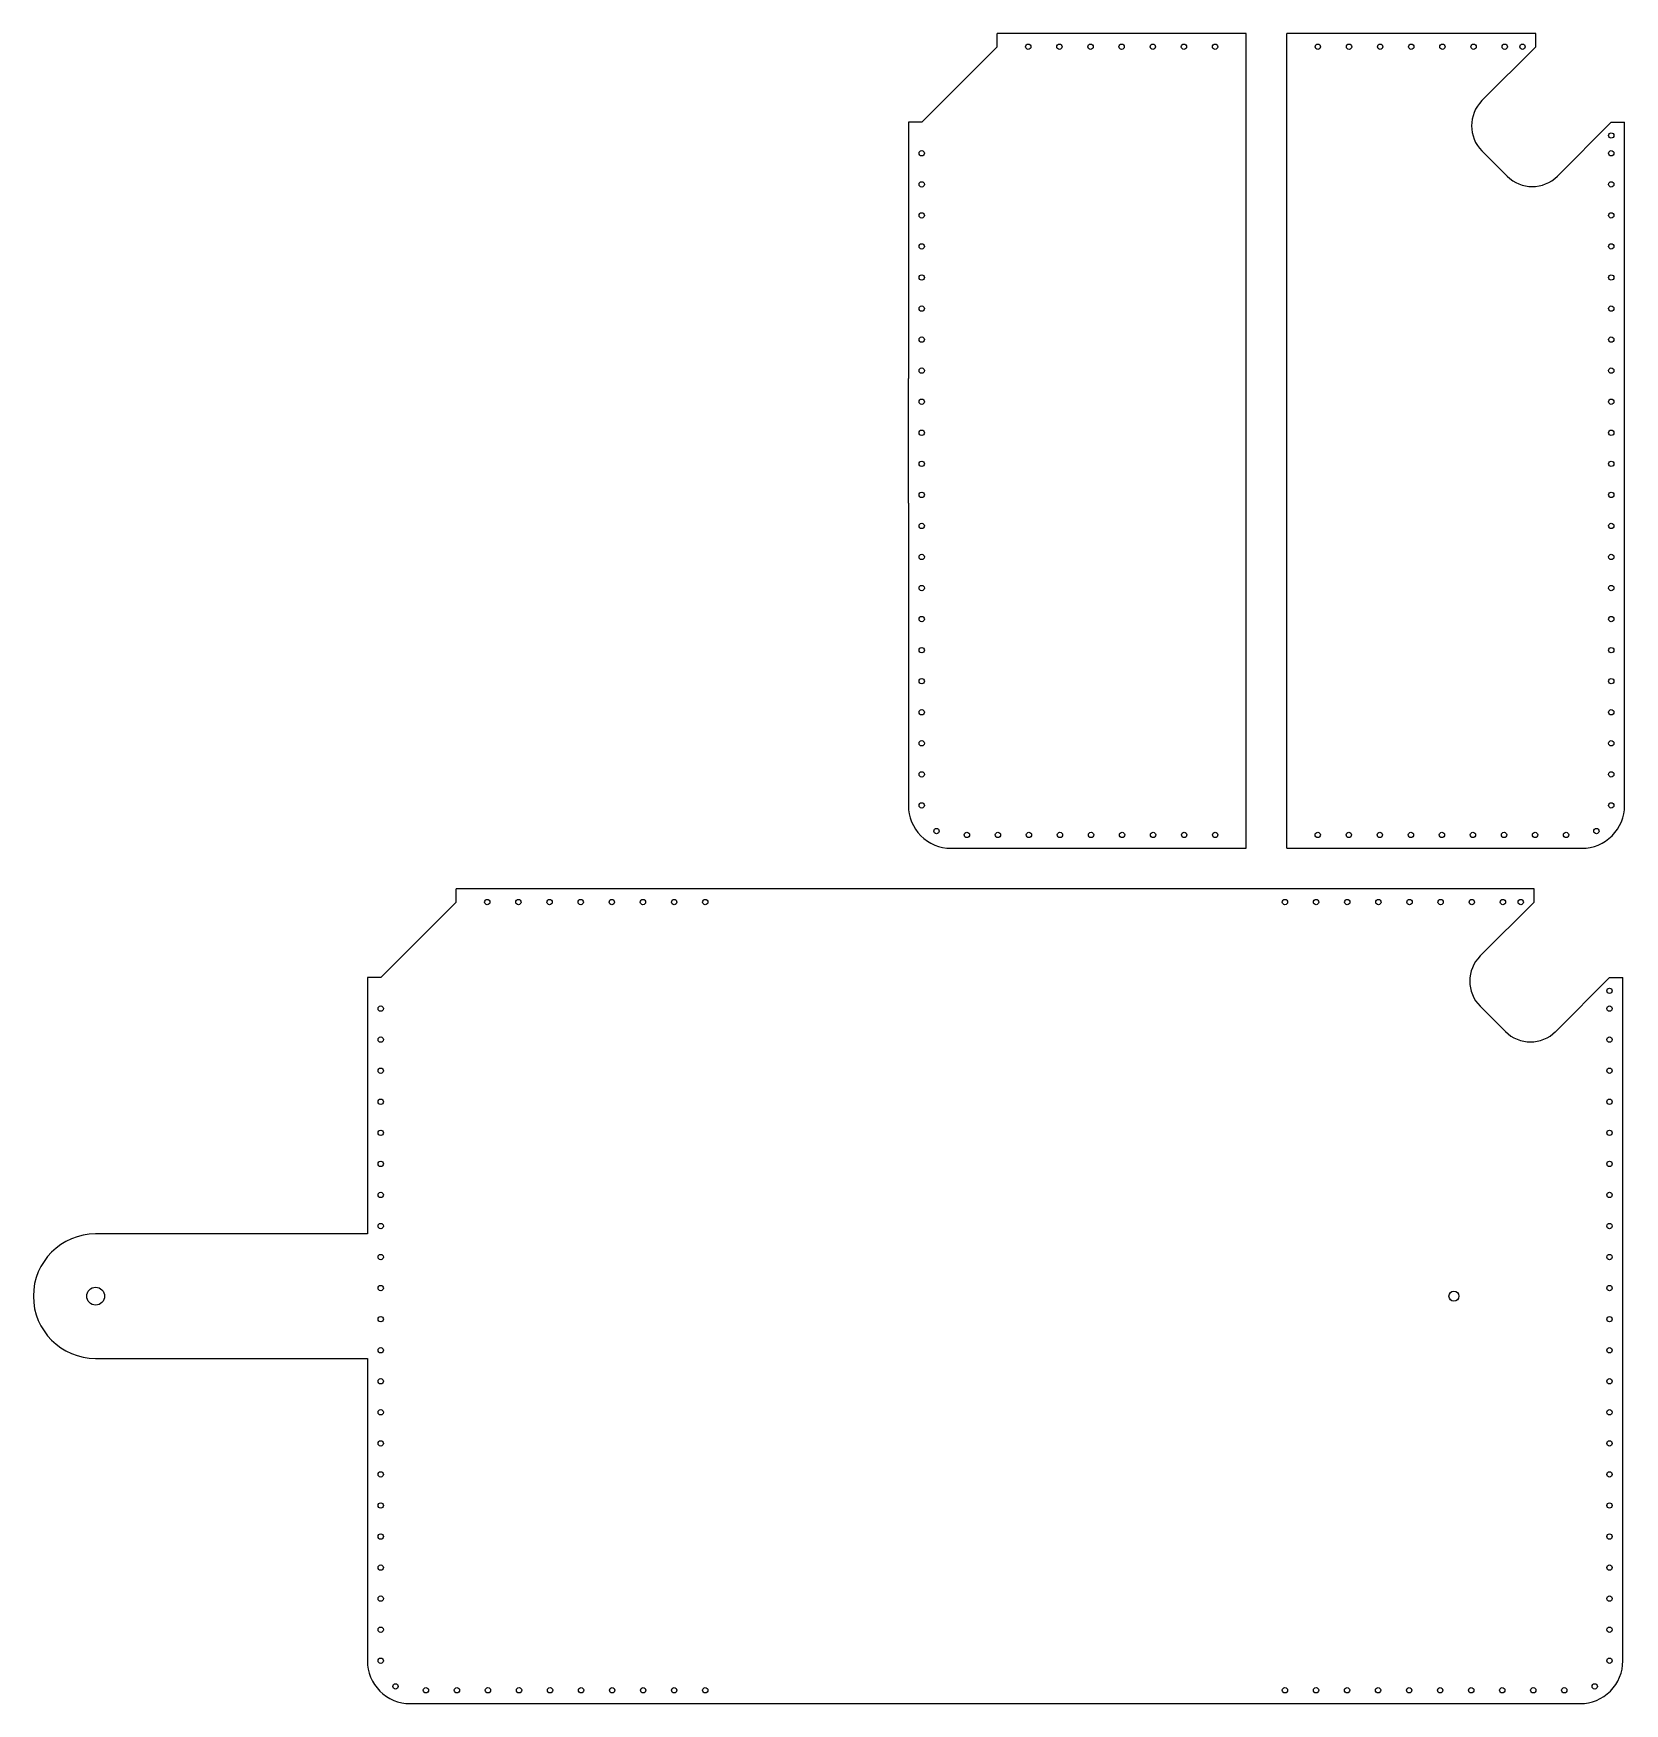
# Model space of a CAD drawing. Header units: millimetres. Extents: x 3866 to 4313, y 5666 to 6136.
import ezdxf

# ---------------------------------------------------------------- set-up
doc = ezdxf.new("R2010")
doc.units = ezdxf.units.MM

msp = doc.modelspace()

# ---------------------------------------------------------------- linework, layer by layer
for p, q in [((4136.53, 6131.92), (4136.53, 6135.67)), ((4206.57, 5906.67), (4206.57, 6135.67)), ((4217.96, 5906.67), (4217.96, 6135.67)), ((4288, 6131.92), (4288, 6135.67)), ((4115.32, 6110.71), (4136.53, 6131.92)), ((4272.85, 6116.78), (4288, 6131.92)), ((4115.32, 6110.71), (4111.57, 6110.71)), ((4294.06, 6095.56), (4309.21, 6110.71)), ((4309.21, 6110.71), (4312.96, 6110.71)), ((4276.39, 6099.1), (4272.85, 6102.63)), ((4276.39, 6099.1), (4279.92, 6095.56)), ((4111.57, 6003.67), (4111.57, 6038.67)), ((3963.22, 5870.33), (3984.43, 5891.54)), ((3984.43, 5891.54), (3984.43, 5895.29)), ((4272.36, 5876.4), (4287.51, 5891.54)), ((4287.51, 5891.54), (4287.51, 5895.29)), ((3963.22, 5870.33), (3959.47, 5870.33)), ((4293.58, 5855.19), (4308.72, 5870.33)), ((4308.72, 5870.33), (4312.47, 5870.33)), ((4275.9, 5858.72), (4272.36, 5862.26)), ((4275.9, 5858.72), (4279.43, 5855.19))]:
    msp.add_line(p, q)
for points in [[(4206.57, 6135.67), (4136.53, 6135.67)], [(4288, 6135.67), (4217.96, 6135.67)], [(4111.57, 6110.71), (4111.57, 6038.67)], [(4287.51, 5895.29), (3984.43, 5895.29)]]:
    msp.add_lwpolyline(points)
for points in [[(4217.96, 5906.67), (4300.96, 5906.67, 0.414214), (4312.96, 5918.67), (4312.96, 6110.71)], [(4111.57, 6003.67), (4111.57, 5918.67, 0.414214), (4123.57, 5906.67), (4206.57, 5906.67)], [(3959.47, 5870.33), (3959.47, 5798.29), (3883.07, 5798.29, 1), (3883.07, 5763.29), (3959.47, 5763.29), (3959.47, 5678.29, 0.414214), (3971.47, 5666.29), (4300.47, 5666.29, 0.414214), (4312.47, 5678.29), (4312.47, 5870.33)]]:
    msp.add_lwpolyline(points, format="xyb")
for centre, radius in [((4145.29, 6131.92), 0.75), ((4154.04, 6131.92), 0.75), ((4162.8, 6131.92), 0.75), ((4171.55, 6131.92), 0.75), ((4180.31, 6131.92), 0.75), ((4189.06, 6131.92), 0.75), ((4197.81, 6131.92), 0.75), ((4226.71, 6131.92), 0.75), ((4235.47, 6131.92), 0.75), ((4244.22, 6131.92), 0.75), ((4252.98, 6131.92), 0.75), ((4261.73, 6131.92), 0.75), ((4270.49, 6131.92), 0.75), ((4279.24, 6131.92), 0.75), ((4284.24, 6131.92), 0.75), ((4309.21, 6106.98), 0.75), ((4115.32, 6101.98), 0.75), ((4309.21, 6101.98), 0.75), ((4115.32, 6093.25), 0.75), ((4309.21, 6093.25), 0.75), ((4115.32, 6084.52), 0.75), ((4309.21, 6084.52), 0.75), ((4115.32, 6075.8), 0.75), ((4309.21, 6075.8), 0.75), ((4115.32, 6067.07), 0.75), ((4309.21, 6067.07), 0.75), ((4115.32, 6058.34), 0.75), ((4309.21, 6058.34), 0.75), ((4115.32, 6049.62), 0.75), ((4309.21, 6049.62), 0.75), ((4115.32, 6040.89), 0.75), ((4309.21, 6040.89), 0.75), ((4115.32, 6032.16), 0.75), ((4309.21, 6032.16), 0.75), ((4115.32, 6023.43), 0.75), ((4309.21, 6023.43), 0.75), ((4115.32, 6014.71), 0.75), ((4309.21, 6014.71), 0.75), ((4115.32, 6005.98), 0.75), ((4309.21, 6005.98), 0.75), ((4115.32, 5997.25), 0.75), ((4309.21, 5997.25), 0.75), ((4115.32, 5988.53), 0.75), ((4309.21, 5988.53), 0.75), ((4115.32, 5979.8), 0.75), ((4309.21, 5979.8), 0.75), ((4115.32, 5971.07), 0.75), ((4309.21, 5971.07), 0.75), ((4115.32, 5962.34), 0.75), ((4309.21, 5962.34), 0.75), ((4115.32, 5953.62), 0.75), ((4309.21, 5953.62), 0.75), ((4115.32, 5944.89), 0.75), ((4309.21, 5944.89), 0.75), ((4115.32, 5936.16), 0.75), ((4309.21, 5936.16), 0.75), ((4115.32, 5927.44), 0.75), ((4309.21, 5927.44), 0.75), ((4115.32, 5918.71), 0.75), ((4309.21, 5918.71), 0.75), ((4119.49, 5911.5), 0.75), ((4128.03, 5910.42), 0.75), ((4136.75, 5910.42), 0.75), ((4145.48, 5910.42), 0.75), ((4154.21, 5910.42), 0.75), ((4162.93, 5910.42), 0.75), ((4171.66, 5910.42), 0.75), ((4180.39, 5910.42), 0.75), ((4189.12, 5910.42), 0.75), ((4197.84, 5910.42), 0.75), ((4226.69, 5910.42), 0.75), ((4235.41, 5910.42), 0.75), ((4244.14, 5910.42), 0.75), ((4252.87, 5910.42), 0.75), ((4261.59, 5910.42), 0.75), ((4270.32, 5910.42), 0.75), ((4279.05, 5910.42), 0.75), ((4287.78, 5910.42), 0.75), ((4296.5, 5910.42), 0.75), ((4305.04, 5911.5), 0.75), ((3993.19, 5891.54), 0.75), ((4001.94, 5891.54), 0.75), ((4010.7, 5891.54), 0.75), ((4019.45, 5891.54), 0.75), ((4028.21, 5891.54), 0.75), ((4036.96, 5891.54), 0.75), ((4045.72, 5891.54), 0.75), ((4054.47, 5891.54), 0.75), ((4217.47, 5891.54), 0.75), ((4226.22, 5891.54), 0.75), ((4234.98, 5891.54), 0.75), ((4243.73, 5891.54), 0.75), ((4252.49, 5891.54), 0.75), ((4261.24, 5891.54), 0.75), ((4270, 5891.54), 0.75), ((4278.75, 5891.54), 0.75), ((4283.75, 5891.54), 0.75), ((4308.72, 5866.6), 0.75), ((3963.22, 5861.6), 0.75), ((4308.72, 5861.6), 0.75), ((3963.22, 5852.88), 0.75), ((4308.72, 5852.88), 0.75), ((3963.22, 5844.15), 0.75), ((4308.72, 5844.15), 0.75), ((3963.22, 5835.42), 0.75), ((4308.72, 5835.42), 0.75), ((3963.22, 5826.69), 0.75), ((4308.72, 5826.69), 0.75), ((3963.22, 5817.97), 0.75), ((4308.72, 5817.97), 0.75), ((3963.22, 5809.24), 0.75), ((4308.72, 5809.24), 0.75), ((3963.22, 5800.51), 0.75), ((4308.72, 5800.51), 0.75), ((3963.22, 5791.79), 0.75), ((4308.72, 5791.79), 0.75), ((3883.07, 5780.79), 2.5), ((3963.22, 5783.06), 0.75), ((4308.72, 5783.06), 0.75), ((4264.97, 5780.79), 1.4), ((3963.22, 5774.33), 0.75), ((4308.72, 5774.33), 0.75), ((3963.22, 5765.6), 0.75), ((4308.72, 5765.6), 0.75), ((3963.22, 5756.88), 0.75), ((4308.72, 5756.88), 0.75), ((3963.22, 5748.15), 0.75), ((4308.72, 5748.15), 0.75), ((3963.22, 5739.42), 0.75), ((4308.72, 5739.42), 0.75), ((3963.22, 5730.7), 0.75), ((4308.72, 5730.7), 0.75), ((3963.22, 5721.97), 0.75), ((4308.72, 5721.97), 0.75), ((3963.22, 5713.24), 0.75), ((4308.72, 5713.24), 0.75), ((3963.22, 5704.51), 0.75), ((4308.72, 5704.51), 0.75), ((3963.22, 5695.79), 0.75), ((4308.72, 5695.79), 0.75), ((3963.22, 5687.06), 0.75), ((4308.72, 5687.06), 0.75), ((3963.22, 5678.33), 0.75), ((4308.72, 5678.33), 0.75), ((3967.39, 5671.12), 0.75), ((3975.93, 5670.04), 0.75), ((3984.65, 5670.04), 0.75), ((3993.38, 5670.04), 0.75), ((4002.11, 5670.04), 0.75), ((4010.83, 5670.04), 0.75), ((4019.56, 5670.04), 0.75), ((4028.29, 5670.04), 0.75), ((4037.02, 5670.04), 0.75), ((4045.74, 5670.04), 0.75), ((4054.47, 5670.04), 0.75), ((4217.47, 5670.04), 0.75), ((4226.2, 5670.04), 0.75), ((4234.92, 5670.04), 0.75), ((4243.65, 5670.04), 0.75), ((4252.38, 5670.04), 0.75), ((4261.11, 5670.04), 0.75), ((4269.83, 5670.04), 0.75), ((4278.56, 5670.04), 0.75), ((4287.29, 5670.04), 0.75), ((4296.01, 5670.04), 0.75), ((4304.55, 5671.12), 0.75)]:
    msp.add_circle(centre, radius)
for centre, start, end in [((4279.92, 6109.7), 135, 225), ((4286.99, 6102.63), 225, 315), ((4279.43, 5869.33), 135, 225), ((4286.5, 5862.26), 225, 315)]:
    msp.add_arc(centre, 10, start, end)

doc.saveas('drawing.dxf')
